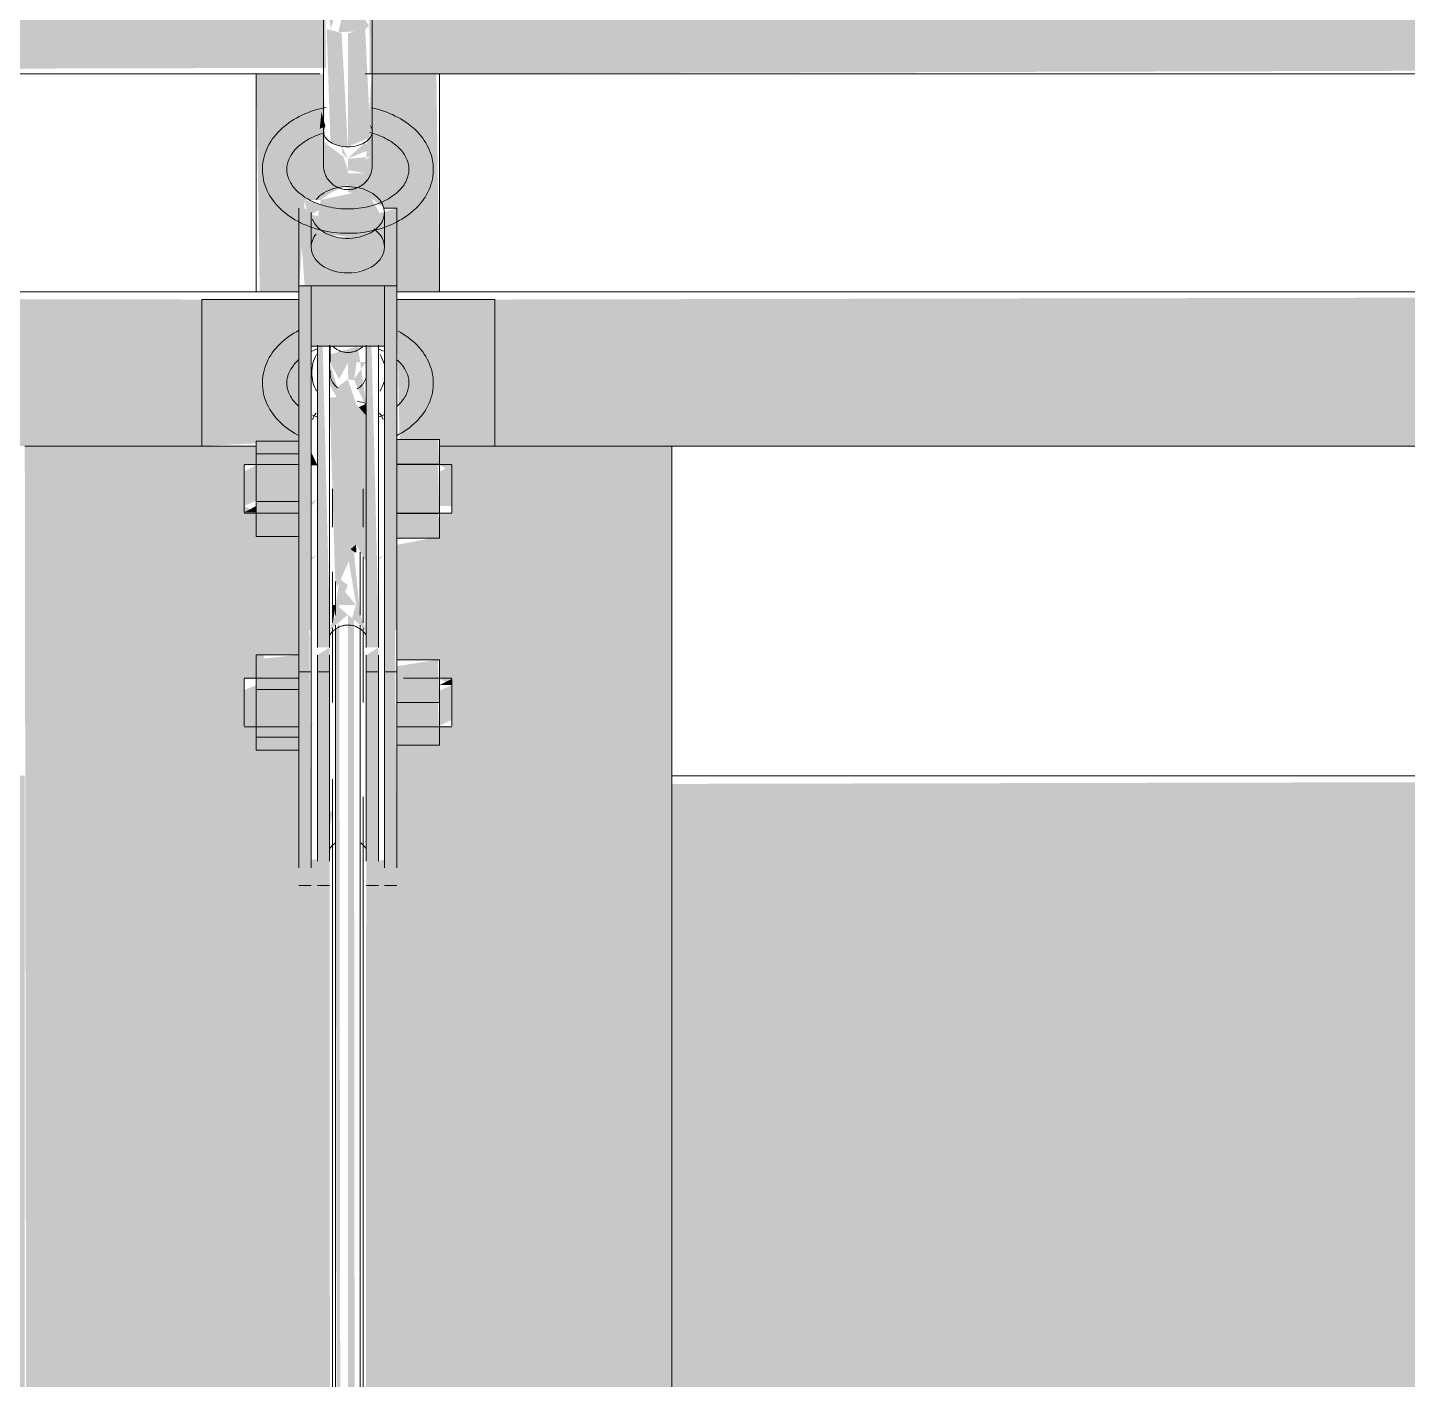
# Model space of a CAD drawing. Header units: inches. Extents: x -54880 to -186, y -265 to 853.
# Drawn here: x -24959.89 to -24945.77, y 271.82 to 285.66 of the extents above; entities that cross this region are included whole.
import ezdxf

# ---------------------------------------------------------------- set-up
doc = ezdxf.new("R2010")
doc.units = ezdxf.units.IN
doc.header["$MEASUREMENT"] = 0
doc.layers.add('M-HVAC-DUCT', color=70, linetype='Continuous', lineweight=9)
doc.layers.add('Q-SPCQ', color=91, linetype='Continuous', lineweight=9)

# ---------------------------------------------------------------- blocks, each defined once
blk = doc.blocks.new('Basketball_Backstop-Performance_Sports_Systems-3103-Ceiling_Hung - 27_-0_ to 27_-11 7_8_-706978-Section 13')
at = {"layer": 'Q-SPCQ'}
h = blk.add_hatch(color=256, dxfattribs=at)
h.paths.add_polyline_path([(-24956.737, 286.937), (-24956.612, 286.711), (-24956.676, 286.937)], flags=0)
h.paths.add_polyline_path([(-24982.435, 286.937), (-24982.737, 286.867), (-24982.612, 286.696), (-24982.458, 286.906)], flags=0)
h.paths.add_polyline_path([(-24982.395, 286.937), (-24982.446, 286.906), (-24982.409, 286.906)], flags=0)
h.paths.add_polyline_path([(-24981.61, 285.187), (-24956.834, 285.247), (-24956.853, 286.937), (-24982.395, 286.906), (-24982.377, 285.187)], flags=0)
h.paths.add_polyline_path([(-24982.846, 285.187), (-24982.797, 285.247), (-24982.828, 286.937), (-24986.612, 286.937), (-24986.612, 285.187)], flags=0)
h.paths.add_polyline_path([(-24930.788, 286.937), (-24930.607, 286.702), (-24930.487, 286.937), (-24930.737, 286.937)], flags=0)
h.paths.add_polyline_path([(-24956.395, 286.937), (-24956.547, 286.937), (-24956.487, 286.73), (-24956.435, 286.847)], flags=0)
h.paths.add_polyline_path([(-24956.395, 285.674), (-24956.612, 286.042), (-24956.708, 285.613), (-24956.487, 285.62), (-24956.433, 285.645)], flags=0)
h.paths.add_polyline_path([(-24956.389, 285.187), (-24930.796, 285.259), (-24930.828, 286.937), (-24956.395, 286.937), (-24956.389, 285.217)], flags=0)
h.paths.add_polyline_path([(-24930.395, 286.937), (-24930.435, 286.937), (-24930.435, 286.849)], flags=0)
h.paths.add_polyline_path([(-24930.419, 285.187), (-24926.612, 285.247), (-24926.612, 286.937), (-24930.395, 286.937), (-24930.42, 285.191)], flags=0)
for points in [[(-24956.788, 285.644), (-24956.612, 286.233), (-24956.676, 286.768), (-24956.737, 286.937), (-24956.832, 286.042), (-24956.79, 285.658)], [(-24956.612, 284.439), (-24956.676, 285.605), (-24956.829, 285.644), (-24956.79, 284.486), (-24956.708, 284.452)], [(-24956.612, 284.439), (-24956.38, 284.537), (-24956.435, 285.644), (-24956.612, 285.6)], [(-24956.9, 284.623), (-24956.842, 284.649), (-24956.882, 284.796)], [(-24956.612, 283.147), (-24956.424, 283.183), (-24956.424, 283.536), (-24956.709, 283.51), (-24956.799, 283.536), (-24956.799, 283.183), (-24956.709, 283.156)], [(-24956.987, 280.229), (-24956.987, 283.015), (-24957.112, 283.015), (-24957.112, 280.229)], [(-24956.237, 282.396), (-24956.237, 283.015), (-24956.987, 283.015), (-24956.987, 282.396)], [(-24956.112, 280.229), (-24956.112, 283.015), (-24956.237, 283.015), (-24956.237, 280.229)], [(-24956.924, 279.612), (-24956.799, 279.612), (-24956.869, 282.396), (-24956.924, 282.396), (-24956.924, 280)], [(-24956.424, 279.612), (-24956.299, 279.612), (-24956.369, 282.396), (-24956.424, 282.396), (-24956.424, 280)], [(-24956.424, 281.687), (-24956.424, 281.808), (-24956.5, 281.773)], [(-24957.112, 281.295), (-24957.112, 281.425), (-24957.549, 281.425), (-24957.549, 281.295)], [(-24956.112, 281.19), (-24955.674, 281.19), (-24955.691, 281.443), (-24956.112, 281.443)], [(-24957.112, 280.807), (-24957.112, 281.295), (-24957.549, 281.295), (-24957.549, 280.807)], [(-24956.987, 281.179), (-24956.924, 281.179), (-24956.987, 281.312)], [(-24955.674, 280.685), (-24955.691, 281.19), (-24956.112, 281.19), (-24956.112, 280.685), (-24955.691, 280.685)], [(-24957.549, 280.696), (-24957.549, 280.761), (-24957.674, 280.696)], [(-24957.112, 280.45), (-24957.112, 280.807), (-24957.549, 280.807), (-24957.549, 280.45)], [(-24955.674, 280.432), (-24955.691, 280.685), (-24956.112, 280.685), (-24956.112, 280.432), (-24955.691, 280.432)], [(-24956.525, 280.288), (-24956.528, 280.366), (-24956.583, 280.32), (-24956.544, 280.288)], [(-24957.112, 279.493), (-24956.987, 279.493), (-24956.987, 280.229), (-24957.112, 280.229), (-24957.112, 279.828)], [(-24956.237, 279.493), (-24956.112, 279.493), (-24956.112, 280.229), (-24956.237, 280.229), (-24956.237, 279.828)], [(-24956.763, 279.579), (-24956.737, 279.749), (-24956.763, 279.749)], [(-24956.799, 279.314), (-24956.799, 279.612), (-24956.924, 279.612), (-24956.924, 279.314)], [(-24956.299, 279.314), (-24956.299, 279.612), (-24956.424, 279.612), (-24956.424, 279.314)], [(-24956.987, 277.141), (-24957.005, 279.493), (-24957.112, 279.493), (-24957.112, 277.141)], [(-24956.112, 277.141), (-24956.13, 279.493), (-24956.237, 279.493), (-24956.237, 277.141)], [(-24956.799, 277.126), (-24956.799, 279.314), (-24956.924, 279.235), (-24956.924, 277.126)], [(-24956.299, 277.126), (-24956.299, 279.314), (-24956.424, 279.235), (-24956.424, 277.126)], [(-24957.112, 278.881), (-24957.112, 279.238), (-24957.549, 279.192), (-24957.549, 278.881)], [(-24955.674, 278.75), (-24955.691, 279.187), (-24956.112, 279.121), (-24956.112, 278.75), (-24955.691, 278.75)], [(-24955.549, 278.927), (-24955.549, 278.991), (-24955.674, 278.927)], [(-24957.549, 278.393), (-24957.112, 278.393), (-24957.112, 278.881), (-24957.549, 278.881), (-24957.549, 278.662)], [(-24955.674, 278.312), (-24955.691, 278.75), (-24956.112, 278.75), (-24956.112, 278.312), (-24955.691, 278.312)], [(-24957.112, 278.262), (-24957.112, 278.393), (-24957.549, 278.393), (-24957.549, 278.262)]]:
    blk.add_hatch(color=256, dxfattribs=at).paths.add_polyline_path(points, flags=0)
h = blk.add_hatch(color=256, dxfattribs=at)
h.paths.add_polyline_path([(-24956.612, 284.32), (-24956.676, 284.448), (-24956.671, 284.376), (-24956.63, 284.337)], flags=0)
h.paths.add_polyline_path([(-24957.112, 282.955), (-24957.054, 283.895), (-24956.888, 283.895), (-24956.799, 283.961), (-24956.612, 284.052), (-24956.826, 284.153), (-24956.79, 284.285), (-24956.612, 284.2), (-24956.657, 284.337), (-24956.848, 284.48), (-24956.858, 285.187), (-24957.549, 285.187), (-24957.514, 282.955), (-24957.268, 282.955)], flags=0)
h = blk.add_hatch(color=256, dxfattribs=at)
h.paths.add_polyline_path([(-24956.382, 284.337), (-24956.612, 284.316), (-24956.612, 284.2), (-24956.41, 284.32)], flags=0)
h.paths.add_polyline_path([(-24955.8, 282.955), (-24955.674, 282.955), (-24955.706, 285.187), (-24956.368, 285.187), (-24956.434, 284.167), (-24956.612, 284.167), (-24956.612, 283.978), (-24956.376, 283.913), (-24956.237, 283.81), (-24956.112, 283.81), (-24956.112, 282.955), (-24955.944, 282.955)], flags=0)
h = blk.add_hatch(color=256, dxfattribs=at)
h.paths.add_polyline_path([(-24956.434, 284.167), (-24956.41, 284.32), (-24956.612, 284.2)], flags=0)
h.paths.add_polyline_path([(-24956.612, 284.32), (-24956.381, 284.411), (-24956.435, 284.485), (-24956.515, 284.41)], flags=0)
h = blk.add_hatch(color=256, dxfattribs=at)
h.paths.add_polyline_path([(-24956.612, 284.052), (-24956.612, 284.2), (-24956.856, 284.316), (-24956.826, 284.153)], flags=0)
h.paths.add_polyline_path([(-24956.612, 284.32), (-24956.852, 284.439), (-24956.833, 284.403), (-24956.708, 284.356)], flags=0)
h = blk.add_hatch(color=256, dxfattribs=at)
h.paths.add_polyline_path([(-24956.424, 283.536), (-24956.249, 283.697), (-24956.424, 283.996), (-24956.888, 283.895), (-24956.936, 283.633), (-24956.799, 283.536)], flags=0)
h.paths.add_polyline_path([(-24956.444, 283.721), (-24956.612, 283.766), (-24956.424, 283.761)], flags=0)
h = blk.add_hatch(color=256, dxfattribs=at)
h.paths.add_polyline_path([(-24956.987, 283.015), (-24956.112, 283.015), (-24956.112, 283.81), (-24956.285, 283.759), (-24956.249, 283.697), (-24956.522, 283.536), (-24956.799, 283.536), (-24956.919, 283.728), (-24956.987, 283.747), (-24957.054, 283.81), (-24957.112, 283.81), (-24957.054, 283.015)], flags=0)
h.paths.add_polyline_path([(-24956.612, 283.147), (-24956.799, 283.213), (-24956.799, 283.536), (-24956.515, 283.51), (-24956.424, 283.51), (-24956.424, 283.183), (-24956.515, 283.156)], flags=0)
h = blk.add_hatch(color=256, dxfattribs=at)
h.paths.add_polyline_path([(-24956.444, 283.721), (-24956.391, 283.831), (-24956.612, 283.766)], flags=0)
h.paths.add_polyline_path([(-24957.022, 283.728), (-24956.833, 283.831), (-24957.054, 283.895)], flags=0)
h = blk.add_hatch(color=256, dxfattribs=at)
h.paths.add_polyline_path([(-25004.607, 281.375), (-24958.107, 281.375), (-24958.107, 282.875), (-25004.607, 282.955), (-25004.607, 282.709)], flags=0)
h.paths.add_polyline_path([(-24916.277, 281.375), (-24913.969, 281.375), (-24914.697, 282.955), (-24955.107, 282.875), (-24955.107, 281.375), (-24921.132, 281.375)], flags=0)
h.paths.add_polyline_path([(-24909.927, 281.375), (-24908.607, 281.423), (-24908.607, 282.955), (-24911.747, 282.955), (-24910.655, 282.449), (-24910.141, 281.875), (-24909.948, 281.375)], flags=0)
h.paths.add_polyline_path([(-24956.424, 282.237), (-24956.55, 282.059), (-24956.522, 282.231), (-24956.509, 282.232)], flags=0)
h.paths.add_polyline_path([(-24956.424, 281.808), (-24956.509, 282.396), (-24956.799, 282.312), (-24956.794, 282.236), (-24956.612, 282.226), (-24956.607, 282.055), (-24956.548, 282.052), (-24956.444, 281.814)], flags=0)
h.paths.add_polyline_path([(-24956.701, 281.835), (-24956.68, 281.844), (-24956.799, 282.237), (-24956.794, 281.99), (-24956.704, 281.839)], flags=0)
h.paths.add_polyline_path([(-24956.299, 281.915), (-24956.237, 282.125), (-24956.299, 281.937)], flags=0)
h = blk.add_hatch(color=256, dxfattribs=at)
h.paths.add_polyline_path([(-24958.107, 281.375), (-24957.112, 281.425), (-24957.112, 282.875), (-24958.107, 282.875), (-24958.107, 282.709)], flags=0)
h.paths.add_polyline_path([(-24955.674, 281.375), (-24955.107, 281.375), (-24955.107, 282.875), (-24956.112, 282.875), (-24956.082, 281.443), (-24955.674, 281.443)], flags=0)
h.paths.add_polyline_path([(-24956.299, 281.623), (-24956.237, 281.692), (-24956.299, 281.624)], flags=0)
h = blk.add_hatch(color=256, dxfattribs=at)
h.paths.add_polyline_path([(-24956.612, 282.226), (-24956.799, 282.237), (-24956.701, 282.059)], flags=0)
h.paths.add_polyline_path([(-24956.548, 282.052), (-24956.522, 282.231), (-24956.612, 282.226), (-24956.55, 282.059)], flags=0)
h.paths.add_polyline_path([(-24956.719, 279.931), (-24956.527, 280.364), (-24956.424, 280.187), (-24956.424, 281.687), (-24956.522, 281.798), (-24956.612, 282.055), (-24956.695, 281.998), (-24956.725, 281.875), (-24956.799, 281.875), (-24956.741, 280)], flags=0)
h = blk.add_hatch(color=256, dxfattribs=at)
h.paths.add_polyline_path([(-24956.487, 157.563), (-24953.391, 157.563), (-24953.407, 160.188), (-24956.487, 160.188)], flags=0)
h.paths.add_polyline_path([(-24957.248, 157.563), (-24956.737, 157.563), (-24956.737, 160.188), (-24959.822, 160.188), (-24959.806, 157.563), (-24957.464, 157.563)], flags=0)
h.paths.add_polyline_path([(-24956.799, 208.884), (-24956.737, 209.069), (-24956.799, 209.069)], flags=0)
h.paths.add_polyline_path([(-24956.737, 164.313), (-24956.799, 208.559), (-24956.924, 208.559), (-24956.987, 208.574), (-24957.112, 208.574), (-24957.112, 209.695), (-24957.549, 209.695), (-24957.549, 209.942), (-24957.674, 210.006), (-24957.674, 210.425), (-24957.549, 210.425), (-24957.464, 210.671), (-24957.112, 210.671), (-24957.112, 211.694), (-24956.987, 211.694), (-24956.987, 211.919), (-24957.112, 211.919), (-24957.112, 213.056), (-24956.799, 213.056), (-24956.768, 224.759), (-24958.263, 224.755), (-24959.919, 224.751), (-24959.886, 164.313), (-24957.213, 164.313)], flags=0)
h.paths.add_polyline_path([(-24956.487, 164.313), (-24953.294, 164.313), (-24953.333, 224.797), (-24954.362, 224.75), (-24956.455, 224.75), (-24956.391, 213.056), (-24956.112, 213.056), (-24956.112, 211.919), (-24956.237, 211.919), (-24956.237, 211.694), (-24956.112, 211.641), (-24956.112, 210.621), (-24955.674, 210.621), (-24955.674, 210.425), (-24955.549, 210.36), (-24955.549, 209.942), (-24955.674, 209.942), (-24955.749, 209.746), (-24956.112, 209.746), (-24956.127, 208.574), (-24956.237, 208.574), (-24956.299, 208.559), (-24956.424, 208.559), (-24956.487, 165.49)], flags=0)
h.paths.add_polyline_path([(-24956.299, 210.425), (-24956.237, 210.426), (-24956.299, 210.474)], flags=0)
h.paths.add_polyline_path([(-24956.799, 210.933), (-24956.768, 210.944), (-24956.799, 210.944)], flags=0)
h.paths.add_polyline_path([(-24956.17, 213.766), (-24956.391, 213.831), (-24956.202, 213.933)], flags=0)
h.paths.add_polyline_path([(-24956.799, 277.451), (-24956.768, 277.636), (-24956.799, 277.636)], flags=0)
h.paths.add_polyline_path([(-24958.98, 225.187), (-24958.496, 225.239), (-24956.768, 225.25), (-24956.799, 277.126), (-24956.924, 277.141), (-24956.987, 277.141), (-24957.112, 277.141), (-24957.112, 278.262), (-24957.549, 278.262), (-24957.549, 278.509), (-24957.674, 278.573), (-24957.674, 278.991), (-24957.549, 278.991), (-24957.464, 279.238), (-24957.112, 279.238), (-24957.112, 280.45), (-24957.549, 280.45), (-24957.549, 280.696), (-24957.674, 280.761), (-24957.674, 281.179), (-24957.549, 281.179), (-24957.549, 281.375), (-24959.919, 281.375), (-24959.844, 225.245), (-24959.059, 225.195)], flags=0)
h.paths.add_polyline_path([(-24955.124, 225.189), (-24954.95, 225.245), (-24953.294, 225.249), (-24953.294, 281.375), (-24955.674, 281.375), (-24955.674, 281.179), (-24955.549, 281.114), (-24955.549, 280.696), (-24955.674, 280.685), (-24955.754, 280.432), (-24956.112, 280.364), (-24956.112, 279.187), (-24955.674, 279.187), (-24955.674, 278.991), (-24955.549, 278.927), (-24955.549, 278.509), (-24955.674, 278.509), (-24955.749, 278.312), (-24956.112, 278.312), (-24956.112, 277.141), (-24956.237, 277.141), (-24956.299, 277.126), (-24956.424, 277.126), (-24956.455, 225.242), (-24955.222, 225.192)], flags=0)
h.paths.add_polyline_path([(-24957.518, 225.2), (-24957.912, 225.231), (-24957.735, 225.202)], flags=0)
h.paths.add_polyline_path([(-24956.799, 279.5), (-24956.763, 279.579), (-24956.799, 279.511)], flags=0)
h = blk.add_hatch(color=256, dxfattribs=at)
h.paths.add_polyline_path([(-24956.987, 280.761), (-24956.924, 280.834), (-24956.987, 280.796)], flags=0)
h.paths.add_polyline_path([(-24957.674, 280.761), (-24957.549, 280.816), (-24957.549, 281.179), (-24957.674, 281.114), (-24957.674, 280.807)], flags=0)
h.paths.add_polyline_path([(-24955.549, 280.761), (-24955.549, 281.179), (-24955.674, 281.111), (-24955.674, 280.761)], flags=0)
h = blk.add_hatch(color=256, dxfattribs=at)
h.paths.add_polyline_path([(-24956.987, 280.208), (-24956.924, 280.261), (-24956.987, 280.229)], flags=0)
h.paths.add_polyline_path([(-24956.299, 280.208), (-24956.237, 280.261), (-24956.299, 280.229)], flags=0)
h = blk.add_hatch(color=256, dxfattribs=at)
h.paths.add_polyline_path([(-24956.612, 210.929), (-24956.487, 210.944), (-24956.55, 279.596), (-24956.612, 279.649), (-24956.612, 211.205)], flags=0)
h.paths.add_polyline_path([(-24956.487, 279.643), (-24956.549, 280.288), (-24956.612, 280.254), (-24956.524, 279.735), (-24956.487, 279.643)], flags=0)
h = blk.add_hatch(color=256, dxfattribs=at)
h.paths.add_polyline_path([(-24956.612, 210.929), (-24956.7, 279.574), (-24956.737, 279.489), (-24956.644, 210.933), (-24956.612, 210.929)], flags=0)
h.paths.add_polyline_path([(-24956.737, 279.643), (-24956.612, 279.951), (-24956.694, 280.013), (-24956.737, 279.749)], flags=0)
h = blk.add_hatch(color=256, dxfattribs=at)
h.paths.add_polyline_path([(-24956.694, 279.749), (-24956.53, 279.749), (-24956.64, 279.882), (-24956.676, 279.793)], flags=0)
h.paths.add_polyline_path([(-24956.799, 279.489), (-24956.612, 279.649), (-24956.703, 279.726), (-24956.749, 279.612)], flags=0)
h.paths.add_polyline_path([(-24956.424, 279.489), (-24956.53, 279.749), (-24956.568, 279.612)], flags=0)
h = blk.add_hatch(color=256, dxfattribs=at)
h.paths.add_polyline_path([(-24956.987, 278.509), (-24956.924, 278.591), (-24956.987, 278.517)], flags=0)
h.paths.add_polyline_path([(-24955.674, 278.509), (-24955.549, 278.573), (-24955.549, 278.927), (-24955.674, 278.871), (-24955.674, 278.532)], flags=0)
h.paths.add_polyline_path([(-24957.549, 278.509), (-24957.549, 278.927), (-24957.674, 278.875), (-24957.674, 278.509)], flags=0)
h = blk.add_hatch(color=256, dxfattribs=at)
h.paths.add_polyline_path([(-24956.487, 278.68), (-24956.461, 278.75), (-24956.487, 278.681)], flags=0)
h.paths.add_polyline_path([(-24956.476, 278.694), (-24956.476, 278.75), (-24956.476, 278.711)], flags=0)
for p, q in [((-24956.862, 285.749), (-24956.862, 284.604)), ((-24956.362, 284.588), (-24956.362, 285.749)), ((-24982.484, 285.187), (-24956.899, 285.187)), ((-24957.549, 285.187), (-24957.549, 282.955)), ((-24956.862, 285.187), (-24956.862, 284.789)), ((-24956.434, 285.187), (-24930.742, 285.187)), ((-24956.362, 284.595), (-24956.362, 285.187)), ((-24955.674, 282.955), (-24955.674, 285.187)), ((-24957.112, 283.015), (-24957.112, 283.81)), ((-24956.112, 283.81), (-24956.237, 283.81)), ((-24956.112, 283.015), (-24956.112, 283.81)), ((-24956.987, 283.766), (-24956.987, 283.412)), ((-24956.237, 283.412), (-24956.237, 283.766)), ((-25004.607, 282.955), (-24957.112, 282.955)), ((-24957.112, 280.229), (-24957.112, 283.015)), ((-24957.112, 283.015), (-24956.987, 283.015)), ((-24956.987, 283.015), (-24956.987, 280.229)), ((-24956.987, 283.015), (-24956.237, 283.015)), ((-24956.237, 280.229), (-24956.237, 283.015)), ((-24956.237, 283.015), (-24956.112, 283.015)), ((-24956.112, 283.015), (-24956.112, 280.229)), ((-24956.112, 282.955), (-24914.614, 282.955)), ((-24958.107, 282.875), (-24958.107, 281.375)), ((-24957.112, 282.875), (-24958.107, 282.875)), ((-24955.107, 282.875), (-24956.112, 282.875)), ((-24955.107, 281.375), (-24955.107, 282.875)), ((-24956.237, 282.396), (-24956.987, 282.396)), ((-24956.924, 279.612), (-24956.924, 282.408)), ((-24956.799, 282.408), (-24956.799, 279.612)), ((-24956.424, 279.612), (-24956.424, 282.408)), ((-24956.299, 282.408), (-24956.299, 279.612)), ((-24959.919, 281.375), (-24957.553, 281.375)), ((-24957.549, 281.295), (-24957.549, 281.425)), ((-24957.549, 281.425), (-24957.112, 281.425)), ((-24956.112, 281.443), (-24955.674, 281.443)), ((-24955.674, 281.443), (-24955.674, 281.19)), ((-24955.671, 281.375), (-24953.294, 281.375)), ((-24913.969, 281.375), (-24953.294, 281.375)), ((-24953.294, 224.989), (-24953.294, 281.375)), ((-24957.549, 280.807), (-24957.549, 281.295)), ((-24957.549, 281.295), (-24957.112, 281.295)), ((-24957.112, 281.187), (-24957.674, 281.187)), ((-24957.674, 280.761), (-24957.674, 281.179)), ((-24956.112, 281.19), (-24955.674, 281.19)), ((-24955.549, 281.187), (-24956.112, 281.187)), ((-24955.674, 281.19), (-24955.674, 280.685)), ((-24955.549, 281.179), (-24955.549, 280.761)), ((-24956.768, 280.937), (-24956.768, 280.545)), ((-24956.455, 280.545), (-24956.455, 280.937)), ((-24957.674, 280.696), (-24957.674, 280.761)), ((-24957.674, 280.687), (-24957.112, 280.687)), ((-24957.549, 280.45), (-24957.549, 280.807)), ((-24957.549, 280.807), (-24957.112, 280.807)), ((-24956.112, 280.687), (-24955.549, 280.687)), ((-24956.112, 280.685), (-24955.674, 280.685)), ((-24955.674, 280.685), (-24955.674, 280.432)), ((-24955.549, 280.761), (-24955.549, 280.696)), ((-24957.549, 280.45), (-24957.112, 280.45)), ((-24955.674, 280.432), (-24956.112, 280.432)), ((-24956.487, 279.643), (-24956.487, 280.288)), ((-24957.112, 279.482), (-24957.112, 280.229)), ((-24956.987, 280.229), (-24956.987, 279.482)), ((-24956.455, 279.566), (-24956.455, 280.241)), ((-24956.237, 279.482), (-24956.237, 280.229)), ((-24956.112, 280.229), (-24956.112, 279.482)), ((-24956.768, 280.087), (-24956.768, 279.566)), ((-24956.737, 279.987), (-24956.737, 279.643)), ((-24956.924, 279.314), (-24956.924, 279.612)), ((-24956.799, 279.612), (-24956.799, 279.314)), ((-24956.737, 279.542), (-24956.737, 210.741)), ((-24956.487, 210.741), (-24956.487, 279.542)), ((-24956.424, 279.314), (-24956.424, 279.612)), ((-24956.299, 279.612), (-24956.299, 279.314)), ((-24957.112, 277.058), (-24957.112, 279.495)), ((-24956.987, 279.495), (-24956.987, 277.058)), ((-24956.768, 279.515), (-24956.768, 278.75)), ((-24956.455, 278.75), (-24956.455, 279.515)), ((-24956.237, 277.058), (-24956.237, 279.495)), ((-24956.112, 279.495), (-24956.112, 277.058)), ((-24957.549, 278.881), (-24957.549, 279.238)), ((-24957.549, 279.238), (-24957.112, 279.238)), ((-24956.924, 277.126), (-24956.924, 279.235)), ((-24956.799, 279.235), (-24956.799, 277.126)), ((-24956.424, 277.126), (-24956.424, 279.235)), ((-24956.299, 279.235), (-24956.299, 277.126)), ((-24956.112, 279.187), (-24955.674, 279.187)), ((-24955.674, 279.187), (-24955.674, 278.75)), ((-24957.112, 279), (-24957.674, 279)), ((-24957.674, 278.927), (-24957.674, 278.991)), ((-24957.112, 279.062), (-24956.987, 279.062)), ((-24956.924, 279.062), (-24956.799, 279.062)), ((-24956.424, 279.062), (-24956.299, 279.062)), ((-24956.237, 279.062), (-24956.112, 279.062)), ((-24955.549, 279), (-24956.041, 279)), ((-24955.549, 278.991), (-24955.549, 278.927)), ((-24957.674, 278.509), (-24957.674, 278.927)), ((-24957.549, 278.393), (-24957.549, 278.881)), ((-24957.549, 278.881), (-24957.112, 278.881)), ((-24955.549, 278.927), (-24955.549, 278.509)), ((-24955.674, 278.75), (-24956.112, 278.75)), ((-24955.674, 278.75), (-24955.674, 278.312)), ((-24957.674, 278.5), (-24957.112, 278.5)), ((-24956.112, 278.5), (-24955.549, 278.5)), ((-24957.549, 278.262), (-24957.549, 278.393)), ((-24957.112, 278.393), (-24957.549, 278.393)), ((-24956.112, 278.312), (-24955.674, 278.312)), ((-24957.549, 278.262), (-24957.112, 278.262)), ((-24956.768, 277.965), (-24956.768, 211.459)), ((-24956.455, 210.936), (-24956.455, 277.783)), ((-24957.112, 276.875), (-24956.987, 276.875)), ((-24956.924, 276.875), (-24956.799, 276.875)), ((-24956.424, 276.875), (-24956.299, 276.875)), ((-24956.237, 276.875), (-24956.112, 276.875))]:
    blk.add_line(p, q, dxfattribs=at)
at = {"layer": 'Q-SPCQ', "flags": 128}
for points in [[(-24956.835, 284.842), (-24956.867, 284.835), (-24956.899, 284.827), (-24956.931, 284.819), (-24956.962, 284.809), (-24956.993, 284.799), (-24957.023, 284.787), (-24957.053, 284.775), (-24957.082, 284.762), (-24957.11, 284.748), (-24957.138, 284.733), (-24957.165, 284.717), (-24957.191, 284.701), (-24957.217, 284.683), (-24957.241, 284.665), (-24957.265, 284.646), (-24957.287, 284.626), (-24957.309, 284.606), (-24957.33, 284.584), (-24957.35, 284.562), (-24957.368, 284.539), (-24957.385, 284.516), (-24957.402, 284.492), (-24957.416, 284.467), (-24957.43, 284.442), (-24957.442, 284.416), (-24957.453, 284.389), (-24957.462, 284.362), (-24957.47, 284.335), (-24957.477, 284.307), (-24957.482, 284.279), (-24957.485, 284.251), (-24957.486, 284.223), (-24957.487, 284.208)], [(-24955.737, 284.208), (-24955.737, 284.236), (-24955.74, 284.264), (-24955.744, 284.292), (-24955.749, 284.32), (-24955.756, 284.348), (-24955.765, 284.375), (-24955.775, 284.402), (-24955.787, 284.428), (-24955.799, 284.453), (-24955.814, 284.479), (-24955.829, 284.503), (-24955.846, 284.527), (-24955.864, 284.55), (-24955.883, 284.573), (-24955.903, 284.594), (-24955.924, 284.615), (-24955.946, 284.635), (-24955.969, 284.655), (-24955.993, 284.674), (-24956.018, 284.691), (-24956.044, 284.708), (-24956.071, 284.725), (-24956.098, 284.74), (-24956.126, 284.754), (-24956.155, 284.768), (-24956.184, 284.781), (-24956.214, 284.793), (-24956.244, 284.803), (-24956.275, 284.814), (-24956.307, 284.823), (-24956.339, 284.831), (-24956.371, 284.838)], [(-24957.237, 284.208), (-24957.236, 284.222), (-24957.235, 284.236), (-24957.233, 284.25), (-24957.23, 284.265), (-24957.227, 284.279), (-24957.222, 284.293), (-24957.217, 284.307), (-24957.21, 284.322), (-24957.203, 284.336), (-24957.195, 284.35), (-24957.186, 284.364), (-24957.176, 284.379), (-24957.165, 284.393), (-24957.154, 284.407), (-24957.141, 284.42), (-24957.127, 284.434), (-24957.113, 284.447), (-24957.097, 284.46), (-24957.081, 284.473), (-24957.063, 284.485), (-24957.045, 284.497), (-24957.026, 284.509), (-24957.007, 284.52), (-24956.986, 284.53), (-24956.965, 284.54), (-24956.943, 284.55), (-24956.921, 284.559), (-24956.898, 284.567), (-24956.874, 284.575), (-24956.85, 284.582)], [(-24956.862, 284.595), (-24956.862, 284.566), (-24956.862, 284.537), (-24956.862, 284.51), (-24956.862, 284.483), (-24956.862, 284.458), (-24956.862, 284.434), (-24956.862, 284.412), (-24956.862, 284.391), (-24956.862, 284.371), (-24956.862, 284.353), (-24956.862, 284.336), (-24956.862, 284.32), (-24956.862, 284.306), (-24956.862, 284.294), (-24956.862, 284.283), (-24956.862, 284.273), (-24956.862, 284.266), (-24956.862, 284.259), (-24956.862, 284.255), (-24956.862, 284.252), (-24956.862, 284.25)], [(-24956.862, 284.25), (-24956.862, 284.251), (-24956.862, 284.253), (-24956.862, 284.257), (-24956.862, 284.263), (-24956.862, 284.27), (-24956.862, 284.279), (-24956.862, 284.289), (-24956.862, 284.301), (-24956.862, 284.314), (-24956.862, 284.329), (-24956.862, 284.345), (-24956.862, 284.363), (-24956.862, 284.382), (-24956.862, 284.403), (-24956.862, 284.425), (-24956.862, 284.448), (-24956.862, 284.472), (-24956.862, 284.498), (-24956.862, 284.525), (-24956.862, 284.553), (-24956.862, 284.583), (-24956.862, 284.595)], [(-24956.386, 284.585), (-24956.362, 284.578), (-24956.338, 284.571), (-24956.315, 284.563), (-24956.292, 284.555), (-24956.27, 284.545), (-24956.248, 284.536), (-24956.227, 284.525), (-24956.207, 284.515), (-24956.188, 284.503), (-24956.17, 284.492), (-24956.152, 284.48), (-24956.135, 284.467), (-24956.119, 284.454), (-24956.104, 284.441), (-24956.09, 284.428), (-24956.077, 284.414), (-24956.064, 284.4), (-24956.053, 284.386), (-24956.042, 284.372), (-24956.033, 284.358), (-24956.024, 284.344), (-24956.017, 284.329), (-24956.01, 284.315), (-24956.004, 284.301), (-24955.999, 284.286), (-24955.995, 284.272), (-24955.992, 284.258), (-24955.989, 284.244), (-24955.988, 284.23), (-24955.987, 284.216), (-24955.987, 284.208)], [(-24956.362, 284.595), (-24956.362, 284.566), (-24956.362, 284.537), (-24956.362, 284.51), (-24956.362, 284.483), (-24956.362, 284.458), (-24956.362, 284.434), (-24956.362, 284.412), (-24956.362, 284.391), (-24956.362, 284.371), (-24956.362, 284.353), (-24956.362, 284.336), (-24956.362, 284.32), (-24956.362, 284.306), (-24956.362, 284.294), (-24956.362, 284.283), (-24956.362, 284.273), (-24956.362, 284.266), (-24956.362, 284.259), (-24956.362, 284.255), (-24956.362, 284.252), (-24956.362, 284.25)], [(-24956.362, 284.25), (-24956.362, 284.251), (-24956.362, 284.253), (-24956.362, 284.257), (-24956.362, 284.263), (-24956.362, 284.27), (-24956.362, 284.279), (-24956.362, 284.289), (-24956.362, 284.301), (-24956.362, 284.314), (-24956.362, 284.329), (-24956.362, 284.345), (-24956.362, 284.363), (-24956.362, 284.382), (-24956.362, 284.403), (-24956.362, 284.425), (-24956.362, 284.448), (-24956.362, 284.472), (-24956.362, 284.498), (-24956.362, 284.525), (-24956.362, 284.553), (-24956.362, 284.583), (-24956.362, 284.595)], [(-24957.487, 284.208), (-24957.486, 284.18), (-24957.483, 284.151), (-24957.479, 284.123), (-24957.474, 284.096), (-24957.467, 284.068), (-24957.458, 284.041), (-24957.448, 284.014), (-24957.437, 283.988), (-24957.424, 283.962), (-24957.41, 283.937), (-24957.394, 283.913), (-24957.378, 283.889), (-24957.36, 283.866), (-24957.341, 283.843), (-24957.32, 283.822), (-24957.299, 283.801), (-24957.277, 283.78), (-24957.254, 283.761), (-24957.23, 283.742), (-24957.205, 283.724), (-24957.179, 283.707), (-24957.153, 283.691), (-24957.125, 283.676), (-24957.097, 283.661), (-24957.069, 283.648), (-24957.039, 283.635), (-24957.009, 283.623), (-24956.979, 283.612), (-24956.948, 283.602), (-24956.917, 283.593), (-24956.885, 283.585), (-24956.853, 283.578), (-24956.82, 283.571), (-24956.787, 283.566), (-24956.754, 283.561), (-24956.721, 283.558), (-24956.688, 283.555), (-24956.654, 283.553), (-24956.621, 283.553), (-24956.587, 283.553), (-24956.554, 283.554), (-24956.52, 283.556), (-24956.487, 283.559), (-24956.454, 283.563), (-24956.421, 283.568), (-24956.388, 283.574), (-24956.356, 283.581), (-24956.324, 283.588), (-24956.292, 283.597), (-24956.261, 283.607), (-24956.23, 283.617), (-24956.2, 283.629), (-24956.171, 283.641), (-24956.141, 283.654), (-24956.113, 283.668), (-24956.085, 283.683), (-24956.058, 283.699), (-24956.032, 283.715), (-24956.007, 283.732), (-24955.982, 283.751), (-24955.959, 283.77), (-24955.936, 283.79), (-24955.914, 283.81), (-24955.893, 283.831), (-24955.874, 283.853), (-24955.855, 283.876), (-24955.838, 283.9), (-24955.822, 283.924), (-24955.807, 283.949), (-24955.793, 283.974), (-24955.781, 284), (-24955.77, 284.026), (-24955.761, 284.053), (-24955.753, 284.081), (-24955.747, 284.108), (-24955.742, 284.136), (-24955.739, 284.164), (-24955.737, 284.193), (-24955.737, 284.208)], [(-24955.987, 284.208), (-24955.987, 284.194), (-24955.988, 284.18), (-24955.99, 284.165), (-24955.993, 284.151), (-24955.997, 284.137), (-24956.001, 284.123), (-24956.007, 284.108), (-24956.013, 284.094), (-24956.02, 284.08), (-24956.028, 284.065), (-24956.037, 284.051), (-24956.047, 284.037), (-24956.058, 284.023), (-24956.07, 284.009), (-24956.082, 283.995), (-24956.096, 283.982), (-24956.111, 283.969), (-24956.126, 283.955), (-24956.143, 283.943), (-24956.16, 283.93), (-24956.178, 283.919), (-24956.197, 283.907), (-24956.217, 283.896), (-24956.237, 283.885), (-24956.258, 283.875), (-24956.28, 283.866), (-24956.302, 283.857), (-24956.325, 283.849), (-24956.349, 283.841), (-24956.373, 283.834), (-24956.398, 283.828), (-24956.423, 283.822), (-24956.448, 283.817), (-24956.473, 283.813), (-24956.499, 283.809), (-24956.525, 283.807), (-24956.552, 283.804), (-24956.578, 283.803), (-24956.605, 283.803), (-24956.631, 283.803), (-24956.657, 283.804), (-24956.684, 283.805), (-24956.71, 283.808), (-24956.736, 283.811), (-24956.762, 283.815), (-24956.787, 283.819), (-24956.812, 283.825), (-24956.837, 283.831), (-24956.861, 283.837), (-24956.885, 283.845), (-24956.909, 283.853), (-24956.931, 283.861), (-24956.954, 283.87), (-24956.975, 283.88), (-24956.996, 283.89), (-24957.016, 283.901), (-24957.035, 283.912), (-24957.054, 283.924), (-24957.071, 283.936), (-24957.088, 283.949), (-24957.104, 283.961), (-24957.119, 283.975), (-24957.134, 283.988), (-24957.147, 284.002), (-24957.159, 284.015), (-24957.17, 284.029), (-24957.181, 284.044), (-24957.19, 284.058), (-24957.199, 284.072), (-24957.207, 284.086), (-24957.213, 284.101), (-24957.219, 284.115), (-24957.224, 284.129), (-24957.228, 284.144), (-24957.232, 284.158), (-24957.234, 284.172), (-24957.236, 284.186), (-24957.237, 284.2), (-24957.237, 284.208)], [(-24956.612, 284), (-24956.622, 284), (-24956.632, 284.001), (-24956.642, 284.002), (-24956.651, 284.003), (-24956.661, 284.005), (-24956.671, 284.007), (-24956.681, 284.01), (-24956.69, 284.013), (-24956.7, 284.016), (-24956.709, 284.02), (-24956.718, 284.024), (-24956.727, 284.028), (-24956.736, 284.033), (-24956.744, 284.038), (-24956.753, 284.044), (-24956.761, 284.049), (-24956.769, 284.056), (-24956.777, 284.062), (-24956.784, 284.069), (-24956.791, 284.076), (-24956.798, 284.083), (-24956.804, 284.091), (-24956.811, 284.099), (-24956.816, 284.107), (-24956.822, 284.115), (-24956.827, 284.123), (-24956.832, 284.132), (-24956.837, 284.141), (-24956.841, 284.15), (-24956.845, 284.159), (-24956.848, 284.169), (-24956.851, 284.178), (-24956.854, 284.188), (-24956.856, 284.198), (-24956.858, 284.208), (-24956.86, 284.217), (-24956.861, 284.227), (-24956.861, 284.237), (-24956.862, 284.247), (-24956.862, 284.25)], [(-24956.362, 284.25), (-24956.362, 284.24), (-24956.362, 284.23), (-24956.363, 284.22), (-24956.365, 284.21), (-24956.367, 284.2), (-24956.369, 284.191), (-24956.371, 284.181), (-24956.374, 284.171), (-24956.378, 284.162), (-24956.381, 284.153), (-24956.385, 284.144), (-24956.39, 284.135), (-24956.395, 284.126), (-24956.4, 284.117), (-24956.405, 284.109), (-24956.411, 284.101), (-24956.417, 284.093), (-24956.424, 284.085), (-24956.43, 284.078), (-24956.437, 284.071), (-24956.445, 284.064), (-24956.452, 284.057), (-24956.46, 284.051), (-24956.468, 284.045), (-24956.477, 284.04), (-24956.485, 284.034), (-24956.494, 284.03), (-24956.503, 284.025), (-24956.512, 284.021), (-24956.521, 284.017), (-24956.53, 284.014), (-24956.54, 284.01), (-24956.55, 284.008), (-24956.559, 284.006), (-24956.569, 284.004), (-24956.579, 284.002), (-24956.589, 284.001), (-24956.599, 284), (-24956.609, 284), (-24956.612, 284)], [(-24957.11, 282.56), (-24957.138, 282.545), (-24957.165, 282.53), (-24957.191, 282.513), (-24957.217, 282.496), (-24957.241, 282.478), (-24957.265, 282.459), (-24957.287, 282.439), (-24957.309, 282.418), (-24957.33, 282.397), (-24957.35, 282.375), (-24957.368, 282.352), (-24957.385, 282.328), (-24957.402, 282.304), (-24957.416, 282.28), (-24957.43, 282.254), (-24957.442, 282.228), (-24957.453, 282.202), (-24957.462, 282.175), (-24957.47, 282.148), (-24957.477, 282.12), (-24957.482, 282.092), (-24957.485, 282.064), (-24957.486, 282.036), (-24957.487, 282.02)], [(-24955.737, 282.02), (-24955.737, 282.049), (-24955.74, 282.077), (-24955.744, 282.105), (-24955.749, 282.133), (-24955.756, 282.16), (-24955.765, 282.187), (-24955.775, 282.214), (-24955.787, 282.24), (-24955.799, 282.266), (-24955.814, 282.291), (-24955.829, 282.316), (-24955.846, 282.339), (-24955.864, 282.363), (-24955.883, 282.385), (-24955.903, 282.407), (-24955.924, 282.428), (-24955.946, 282.448), (-24955.969, 282.467), (-24955.993, 282.486), (-24956.018, 282.504), (-24956.044, 282.521), (-24956.071, 282.537), (-24956.098, 282.552)], [(-24956.986, 282.343), (-24956.965, 282.353), (-24956.943, 282.362), (-24956.921, 282.371)], [(-24956.794, 282.236), (-24956.794, 282.25), (-24956.794, 282.265), (-24956.794, 282.28), (-24956.794, 282.296), (-24956.794, 282.312), (-24956.794, 282.329), (-24956.794, 282.347), (-24956.794, 282.365), (-24956.794, 282.384), (-24956.794, 282.403)], [(-24956.794, 282.389), (-24956.794, 282.37), (-24956.794, 282.352), (-24956.794, 282.334), (-24956.794, 282.317), (-24956.794, 282.3), (-24956.794, 282.284), (-24956.794, 282.269), (-24956.794, 282.254), (-24956.794, 282.24)], [(-24956.766, 282.396), (-24956.76, 282.39), (-24956.753, 282.384), (-24956.747, 282.379), (-24956.739, 282.374), (-24956.732, 282.369), (-24956.725, 282.364), (-24956.717, 282.36), (-24956.709, 282.356), (-24956.701, 282.352), (-24956.693, 282.348), (-24956.685, 282.345), (-24956.677, 282.342), (-24956.668, 282.34), (-24956.66, 282.338), (-24956.651, 282.336), (-24956.642, 282.335), (-24956.634, 282.334), (-24956.625, 282.333), (-24956.616, 282.333), (-24956.607, 282.333), (-24956.598, 282.333), (-24956.59, 282.334), (-24956.581, 282.335), (-24956.572, 282.336), (-24956.564, 282.338), (-24956.555, 282.34), (-24956.547, 282.343), (-24956.538, 282.345), (-24956.53, 282.348), (-24956.522, 282.352), (-24956.514, 282.356), (-24956.506, 282.36), (-24956.498, 282.364), (-24956.491, 282.369), (-24956.484, 282.374), (-24956.477, 282.379), (-24956.47, 282.384), (-24956.463, 282.39), (-24956.457, 282.396)], [(-24956.292, 282.367), (-24956.27, 282.358), (-24956.248, 282.348)], [(-24957.237, 282.02), (-24957.236, 282.035), (-24957.235, 282.049), (-24957.233, 282.063), (-24957.23, 282.077), (-24957.227, 282.091), (-24957.222, 282.106), (-24957.217, 282.12), (-24957.21, 282.134), (-24957.203, 282.148), (-24957.195, 282.163), (-24957.186, 282.177), (-24957.176, 282.191), (-24957.165, 282.205), (-24957.154, 282.219), (-24957.141, 282.233), (-24957.127, 282.246), (-24957.113, 282.26)], [(-24956.104, 282.254), (-24956.09, 282.24), (-24956.077, 282.227), (-24956.064, 282.213), (-24956.053, 282.199), (-24956.042, 282.185), (-24956.033, 282.17), (-24956.024, 282.156), (-24956.017, 282.142), (-24956.01, 282.128), (-24956.004, 282.113), (-24955.999, 282.099), (-24955.995, 282.085), (-24955.992, 282.071), (-24955.989, 282.056), (-24955.988, 282.042), (-24955.987, 282.028), (-24955.987, 282.02)], [(-24956.794, 282.149), (-24956.794, 282.143), (-24956.794, 282.137), (-24956.794, 282.133), (-24956.794, 282.13), (-24956.794, 282.127), (-24956.794, 282.126), (-24956.794, 282.125)], [(-24956.794, 282.125), (-24956.794, 282.125), (-24956.794, 282.127), (-24956.794, 282.129), (-24956.794, 282.132), (-24956.794, 282.136), (-24956.794, 282.141), (-24956.794, 282.147)], [(-24956.706, 281.966), (-24956.712, 281.97), (-24956.719, 281.975), (-24956.724, 281.979), (-24956.73, 281.984), (-24956.736, 281.989), (-24956.741, 281.994), (-24956.746, 282), (-24956.751, 282.006), (-24956.756, 282.011), (-24956.76, 282.017), (-24956.764, 282.024), (-24956.768, 282.03), (-24956.772, 282.037), (-24956.775, 282.043), (-24956.778, 282.05), (-24956.781, 282.057), (-24956.784, 282.064), (-24956.786, 282.071), (-24956.788, 282.078), (-24956.79, 282.086), (-24956.791, 282.093), (-24956.792, 282.101), (-24956.793, 282.108), (-24956.794, 282.115), (-24956.794, 282.123), (-24956.794, 282.125)], [(-24957.487, 282.02), (-24957.486, 281.992), (-24957.483, 281.964), (-24957.479, 281.936), (-24957.474, 281.908), (-24957.467, 281.881), (-24957.458, 281.853), (-24957.448, 281.827), (-24957.437, 281.8), (-24957.424, 281.775), (-24957.41, 281.75), (-24957.394, 281.725), (-24957.378, 281.701), (-24957.36, 281.678), (-24957.341, 281.656), (-24957.32, 281.634), (-24957.299, 281.613), (-24957.277, 281.593), (-24957.254, 281.573), (-24957.23, 281.555), (-24957.205, 281.537), (-24957.179, 281.52), (-24957.153, 281.504), (-24957.125, 281.488)], [(-24957.119, 281.787), (-24957.134, 281.8), (-24957.147, 281.814), (-24957.159, 281.828), (-24957.17, 281.842), (-24957.181, 281.856), (-24957.19, 281.87), (-24957.199, 281.885), (-24957.207, 281.899), (-24957.213, 281.913), (-24957.219, 281.927), (-24957.224, 281.942), (-24957.228, 281.956), (-24957.232, 281.97), (-24957.234, 281.984), (-24957.236, 281.999), (-24957.237, 282.013), (-24957.237, 282.02)], [(-24956.426, 282.073), (-24956.429, 282.066), (-24956.431, 282.059), (-24956.434, 282.052), (-24956.437, 282.045), (-24956.44, 282.038), (-24956.444, 282.032), (-24956.448, 282.025), (-24956.452, 282.019), (-24956.456, 282.013), (-24956.461, 282.007), (-24956.466, 282.001), (-24956.471, 281.996), (-24956.476, 281.99), (-24956.481, 281.985), (-24956.487, 281.98), (-24956.493, 281.976), (-24956.499, 281.971), (-24956.505, 281.967), (-24956.512, 281.963), (-24956.518, 281.96)], [(-24956.113, 281.48), (-24956.085, 281.495), (-24956.058, 281.511), (-24956.032, 281.528), (-24956.007, 281.545), (-24955.982, 281.563), (-24955.959, 281.582), (-24955.936, 281.602), (-24955.914, 281.623), (-24955.893, 281.644), (-24955.874, 281.666), (-24955.855, 281.689), (-24955.838, 281.712), (-24955.822, 281.736), (-24955.807, 281.761), (-24955.793, 281.787), (-24955.781, 281.813), (-24955.77, 281.839), (-24955.761, 281.866), (-24955.753, 281.893), (-24955.747, 281.921), (-24955.742, 281.949), (-24955.739, 281.977), (-24955.737, 282.005), (-24955.737, 282.02)], [(-24955.987, 282.02), (-24955.987, 282.006), (-24955.988, 281.992), (-24955.99, 281.978), (-24955.993, 281.964), (-24955.997, 281.949), (-24956.001, 281.935), (-24956.007, 281.921), (-24956.013, 281.907), (-24956.02, 281.892), (-24956.028, 281.878), (-24956.037, 281.864), (-24956.047, 281.85), (-24956.058, 281.836), (-24956.07, 281.822), (-24956.082, 281.808), (-24956.096, 281.794), (-24956.111, 281.781)], [(-24956.931, 281.674), (-24956.954, 281.683), (-24956.975, 281.692)], [(-24956.237, 281.698), (-24956.258, 281.688), (-24956.28, 281.678), (-24956.302, 281.67)], [(-24956.424, 279.437), (-24956.429, 279.445), (-24956.434, 279.452), (-24956.439, 279.459), (-24956.445, 279.466), (-24956.451, 279.472), (-24956.457, 279.479), (-24956.463, 279.485), (-24956.47, 279.491), (-24956.477, 279.496), (-24956.484, 279.501), (-24956.491, 279.506), (-24956.499, 279.511), (-24956.506, 279.515), (-24956.514, 279.519), (-24956.522, 279.523), (-24956.53, 279.527), (-24956.538, 279.53), (-24956.547, 279.533), (-24956.555, 279.535), (-24956.564, 279.537), (-24956.572, 279.539), (-24956.581, 279.54), (-24956.59, 279.541), (-24956.599, 279.542), (-24956.607, 279.542), (-24956.616, 279.542), (-24956.625, 279.542), (-24956.634, 279.541), (-24956.642, 279.54), (-24956.651, 279.539), (-24956.66, 279.537), (-24956.668, 279.535), (-24956.677, 279.532), (-24956.685, 279.53), (-24956.693, 279.527), (-24956.701, 279.523), (-24956.709, 279.519), (-24956.717, 279.515), (-24956.725, 279.511), (-24956.732, 279.506), (-24956.74, 279.501), (-24956.747, 279.496), (-24956.753, 279.491), (-24956.76, 279.485), (-24956.766, 279.479), (-24956.773, 279.472), (-24956.778, 279.466), (-24956.784, 279.459), (-24956.789, 279.452), (-24956.794, 279.445), (-24956.799, 279.437)], [(-24956.74, 277.314), (-24956.747, 277.309), (-24956.753, 277.303), (-24956.76, 277.297), (-24956.766, 277.291), (-24956.773, 277.285), (-24956.778, 277.278), (-24956.784, 277.272), (-24956.789, 277.265), (-24956.794, 277.257), (-24956.799, 277.25)], [(-24956.424, 277.25), (-24956.429, 277.257), (-24956.434, 277.265), (-24956.439, 277.272), (-24956.445, 277.278), (-24956.451, 277.285), (-24956.457, 277.291), (-24956.463, 277.297), (-24956.47, 277.303), (-24956.477, 277.309), (-24956.484, 277.314)]]:
    blk.add_lwpolyline(points, dxfattribs=at)
at = {"layer": 'Q-SPCQ'}
for start, end in [(150, 180), (15, 30), (180, 210), (330, 345)]:
    blk.add_arc((-24956.607, 282.125), 0.375, start, end, dxfattribs=at)
for centre, start_param, end_param in [((-24956.612, 283.766), 0, 2.617994), ((-24956.612, 283.766), 3.403392, 6.283185), ((-24956.612, 283.412), 2.617994, 3.141593), ((-24956.612, 283.412), 0, 0.785398), ((-24956.612, 283.412), 3.141593, 6.283185), ((-24956.612, 281.578), 1.047198, 1.308997), ((-24956.612, 281.578), 2.617994, 2.879793), ((-24956.612, 281.578), 0.261799, 0.523599)]:
    blk.add_ellipse(centre, major_axis=(0.375, 0), ratio=0.707107, start_param=start_param, end_param=end_param, dxfattribs=at)
for points in [[(-24956.858, 284.568), (-24956.863, 284.586), (-24956.863, 284.605), (-24956.858, 284.623)], [(-24956.365, 284.623), (-24956.36, 284.605), (-24956.361, 284.586), (-24956.365, 284.568)]]:
    blk.add_open_spline(points, degree=3, dxfattribs=at)
for points, knots in [([(-24956.612, 284.439), (-24956.645, 284.439), (-24956.711, 284.448), (-24956.781, 284.477), (-24956.822, 284.509), (-24956.845, 284.537), (-24956.859, 284.566), (-24956.865, 284.605), (-24956.856, 284.635), (-24956.844, 284.654)], [-1, -1, -1, -1, -0.875, -0.75, -0.6875, -0.625, -0.5625, -0.5, -0.375, -0.375, -0.375, -0.375]), ([(-24956.38, 284.654), (-24956.374, 284.645), (-24956.365, 284.625), (-24956.359, 284.585), (-24956.374, 284.536), (-24956.428, 284.483), (-24956.512, 284.448), (-24956.579, 284.439), (-24956.612, 284.439)], [-0.625, -0.625, -0.625, -0.625, -0.5625, -0.5, -0.375, -0.25, -0.125, 0, 0, 0, 0])]:
    blk.add_open_spline(points, degree=3, knots=knots, dxfattribs=at)

msp = doc.modelspace()

# ---------------------------------------------------------------- hatches: boundary and pattern name
at = {"layer": 'M-HVAC-DUCT', "lineweight": 5}
h = msp.add_hatch(color=256, dxfattribs=at)
h.paths.add_polyline_path([(-24843.373, 264), (-24779.187, 264), (-24769.484, 277.34), (-24769.798, 277.689), (-24770.076, 278), (-24907.569, 277.923), (-24889.146, 264), (-24877.933, 264)], flags=0)
h.paths.add_polyline_path([(-25800.357, 264), (-25799.979, 264), (-25800.357, 264.519)], flags=0)
h.paths.add_polyline_path([(-24953.294, 264), (-24920.835, 264), (-24916.37, 278), (-24953.294, 277.916), (-24953.294, 264.958)], flags=0)
h.paths.add_polyline_path([(-25655.516, 264), (-25625.486, 264), (-25625.486, 278), (-25662.41, 278), (-25657.945, 264)], flags=0)
h.paths.add_polyline_path([(-24959.919, 264), (-24959.919, 278), (-24996.843, 278), (-24992.378, 264), (-24964.331, 264)], flags=0)
h.paths.add_polyline_path([(-25661.217, 264), (-25665.682, 278), (-25670.695, 278), (-25689.22, 264), (-25663.766, 264)], flags=0)
h.paths.add_polyline_path([(-24402.357, 264), (-24402.357, 278), (-24675.581, 277.958), (-24682.852, 264), (-24428.662, 264)], flags=0)
h.paths.add_polyline_path([(-25799.593, 264), (-25689.635, 264), (-25671.11, 278), (-25800.357, 278), (-25800.357, 265.051)], flags=0)
h.paths.add_polyline_path([(-24917.564, 264), (-24889.56, 264), (-24908.086, 278), (-24913.124, 277.922), (-24917.278, 264.895)], flags=0)
h.paths.add_polyline_path([(-24998.199, 264), (-24995.649, 264), (-25000.114, 278), (-25578.666, 278), (-25583.131, 264), (-24998.89, 264)], flags=0)
h.paths.add_polyline_path([(-24778.801, 264), (-24763.078, 264), (-24763.078, 278), (-24766.596, 277.923), (-24766.77, 277.623), (-24767.328, 277.126), (-24768.113, 276.895), (-24768.591, 276.918), (-24769.015, 277.047), (-24769.253, 277.126), (-24778.325, 264.654)], flags=0)
h.paths.add_polyline_path([(-25618.861, 264), (-25586.397, 264.016), (-25581.938, 278), (-25618.861, 278), (-25618.861, 266.115)], flags=0)
h.paths.add_polyline_path([(-24684.966, 264), (-24677.673, 278), (-24755.398, 277.946), (-24755.796, 264), (-24705.136, 264)], flags=0)

# ---------------------------------------------------------------- linework, layer by layer
at = {"layer": 'M-HVAC-DUCT'}
msp.add_line((-24916.37, 278), (-24953.296, 278), dxfattribs=at)

# ---------------------------------------------------------------- block references
at = {"layer": 'Q-SPCQ'}
msp.add_blockref('Basketball_Backstop-Performance_Sports_Systems-3103-Ceiling_Hung - 27_-0_ to 27_-11 7_8_-706978-Section 13', (0, 0), dxfattribs=at)

doc.saveas('drawing.dxf')
